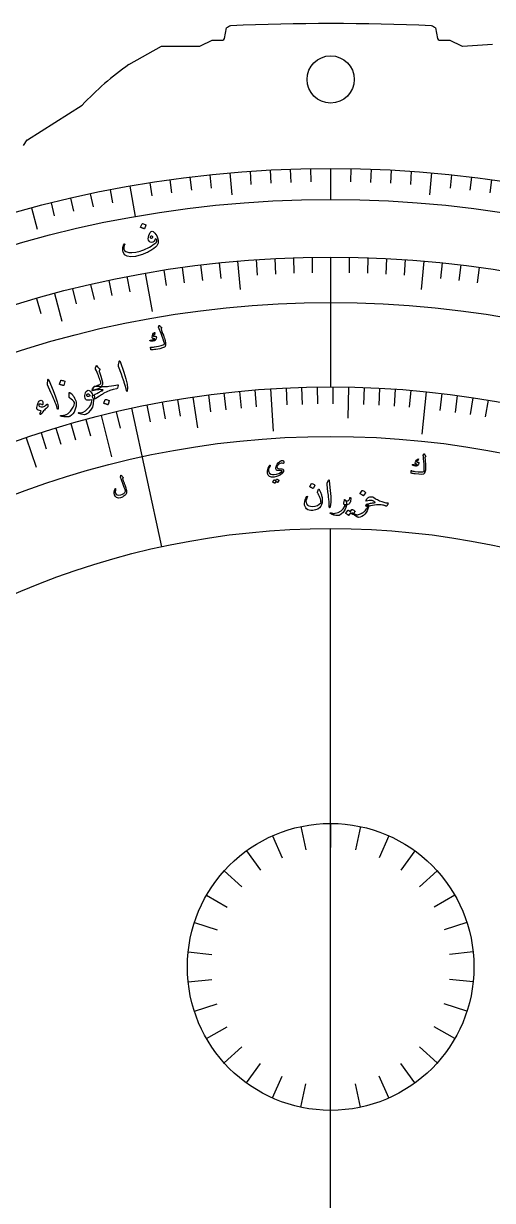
# Model space of a CAD drawing. Header units: millimetres. Extents: x -92 to 93, y -93 to 102.
# Drawn here: x -24.1 to 12.7, y 9.8 to 102 of the extents above; entities that cross this region are included whole.
import ezdxf

# ---------------------------------------------------------------- set-up
doc = ezdxf.new("R2010")
doc.units = ezdxf.units.MM
for name, color, linetype in [('CUT_INNER', 6, 'Continuous'), ('CUT_OUTER', 1, 'Continuous'), ('ENGRAVE', 7, 'Continuous'), ('ENGRAVE_FINE', 8, 'Continuous'), ('TEXT', 5, 'Continuous')]:
    doc.layers.add(name, color=color, linetype=linetype)

msp = doc.modelspace()

# ---------------------------------------------------------------- linework, layer by layer
at = {"layer": 'CUT_INNER'}
msp.add_circle((0, 97.6222), 1.85, dxfattribs=at)
at = {"layer": 'CUT_OUTER'}
for points in [[(-8.3162, 100.832), (-8.1785, 101.6596), (-8.1778, 101.6629)], [(8.2296, 101.6629), (8.2303, 101.6596), (8.368, 100.832)], [(-10.2173, 100.2451), (-9.2966, 100.705), (-9.2934, 100.7064), (-9.29, 100.7066), (-8.4641, 100.7066)], [(8.5159, 100.7066), (9.3409, 100.7066), (9.3443, 100.7064), (9.3475, 100.705), (10.2644, 100.2475)], [(-15.8207, 98.7974), (-13.279, 100.2274), (-13.2755, 100.2291), (-13.2718, 100.2293), (-10.2844, 100.2293)], [(10.3414, 100.232), (12.6865, 100.3882), (12.69, 100.3882)], [(-24.087, 92.4551), (-23.7913, 92.8982), (-23.789, 92.9013), (-23.7858, 92.9036), (-19.4977, 95.6037), (-19.4882, 95.6102), (-19.4792, 95.6174)]]:
    msp.add_lwpolyline(points, dxfattribs=at)
for centre, radius, start, end in [((-6.3482, 98.4015), 3.7395, 113.839998, 119.291051), ((0.0254, -69.5714), 171.5747, 87.365904, 92.634089), ((6.3542, 98.3008), 3.8498, 60.846966, 66.153997), ((-8.4641, 100.8566), 0.15, 270, 350.55565), ((8.5159, 100.8566), 0.15, 189.44435, 270), ((-10.2844, 100.3793), 0.15, 270, 296.542861), ((10.3314, 100.3817), 0.15, 243.479295, 273.809658), ((-2.0556, 79.2664), 23.8942, 125.175364, 136.818896)]:
    msp.add_arc(centre, radius, start, end, dxfattribs=at)
at = {"layer": 'ENGRAVE'}
for points in [[(0, 90.65), (0, 88.2219)], [(-7.9007, 90.305), (-7.7495, 88.5773)], [(7.9007, 90.305), (7.7495, 88.5773)], [(-15.7412, 89.2728), (-15.3196, 86.8816)], [(-23.4619, 87.5612), (-23.0131, 85.8859)], [(-7.296, 83.3939), (-7.1009, 81.164)], [(0, 83.7125), (0, 73.5375)], [(7.296, 83.3939), (7.1009, 81.164)], [(-14.5365, 82.4407), (-14.0065, 79.4346)], [(-21.6664, 80.8601), (-21.087, 78.6978)], [(-4.7196, 73.3859), (-4.5059, 70.0628)], [(1.3955, 73.5243), (1.3491, 71.0827)], [(7.5012, 73.1539), (7.1615, 69.8413)], [(-10.8031, 72.7397), (-10.4444, 70.3241)], [(-18.0043, 71.2994), (-17.1891, 68.0708)], [(-15.6198, 71.8595), (-13.2621, 61.0128)], [(-23.8755, 69.5537), (-23.0827, 67.244)], [(0, -62.4375), (0, 62.4375)], [(-2.3367, 39.09), (-1.9472, 37.2578)], [(0, 39.3356), (0, 37.4625)], [(2.3367, 39.09), (1.9472, 37.2578)], [(-4.5712, 38.364), (-3.8093, 36.6528)], [(4.5712, 38.364), (3.8093, 36.6528)], [(-6.606, 37.1892), (-5.505, 35.6738)], [(6.606, 37.1892), (5.505, 35.6738)], [(-8.352, 35.6171), (-6.96, 34.3637)], [(8.352, 35.6171), (6.96, 34.3637)], [(-9.733, 33.7163), (-8.1109, 32.7797)], [(9.733, 33.7163), (8.1109, 32.7797)], [(-10.6887, 31.5698), (-8.9072, 30.991)], [(10.6887, 31.5698), (8.9072, 30.991)], [(-11.1772, 29.2716), (-9.3143, 29.0758)], [(11.1772, 29.2716), (9.3143, 29.0758)], [(-11.1772, 26.9221), (-9.3143, 27.1179)], [(11.1772, 26.9221), (9.3143, 27.1179)], [(-10.6887, 24.6239), (-8.9072, 25.2027)], [(10.6887, 24.6239), (8.9072, 25.2027)], [(-9.733, 22.4775), (-8.1109, 23.4141)], [(9.733, 22.4775), (8.1109, 23.4141)], [(-8.352, 20.5767), (-6.96, 21.83)], [(8.352, 20.5767), (6.96, 21.83)], [(-6.606, 19.0045), (-5.505, 20.5199)], [(6.606, 19.0045), (5.505, 20.5199)], [(-4.5712, 17.8298), (-3.8093, 19.541)], [(4.5712, 17.8298), (3.8093, 19.541)], [(-2.3367, 17.1037), (-1.9472, 18.9359)], [(0, 16.8581), (0, 18.7313)], [(2.3367, 17.1037), (1.9472, 18.9359)]]:
    msp.add_lwpolyline(points, dxfattribs=at)
for centre, radius in [((0, 0), 90.65), ((0, 0), 90.65), ((0, 0), 88.2219), ((0, 0), 83.7125), ((0, 0), 83.7125), ((0, 0), 80.1513), ((0, 0), 73.5375), ((0, 0), 73.5375), ((0, 0), 69.6525), ((0, 0), 62.4375), ((0, 0), 62.4375), ((0, 28.0969), 11.2388)]:
    msp.add_circle(centre, radius, dxfattribs=at)
at = {"layer": 'ENGRAVE_FINE'}
for points in [[(-6.3234, 90.4292), (-6.2508, 89.3911)], [(-4.7443, 90.5258), (-4.6898, 89.4866)], [(-3.1636, 90.5948), (-3.1273, 89.5548)], [(-1.5821, 90.6362), (-1.5639, 89.5957)], [(1.5821, 90.6362), (1.5639, 89.5957)], [(3.1636, 90.5948), (3.1273, 89.5548)], [(4.7443, 90.5258), (4.6898, 89.4866)], [(6.3234, 90.4292), (6.2508, 89.3911)], [(-14.1808, 89.5339), (-14.018, 88.5061)], [(-12.616, 89.7678), (-12.4712, 88.7373)], [(-11.0475, 89.9743), (-10.9206, 88.9414)], [(-9.4755, 90.1534), (-9.3667, 89.1185)], [(9.4755, 90.1534), (9.3667, 89.1185)], [(11.0475, 89.9743), (10.9206, 88.9414)], [(12.616, 89.7678), (12.4712, 88.7373)], [(-18.8472, 88.6691), (-18.6308, 87.6512)], [(-17.2968, 88.9845), (-17.0983, 87.963)], [(-21.9302, 87.9573), (-21.6785, 86.9476)], [(-20.3918, 88.3266), (-20.1577, 87.3127)], [(-10.202, 83.0885), (-10.0532, 81.8766)], [(-8.7503, 83.2539), (-8.6227, 82.0396)], [(-5.8395, 83.5086), (-5.7543, 82.2906)], [(-4.3812, 83.5978), (-4.3173, 82.3784)], [(-2.9215, 83.6615), (-2.8789, 82.4412)], [(-1.461, 83.6998), (-1.4397, 82.4789)], [(1.461, 83.6998), (1.4397, 82.4789)], [(2.9215, 83.6615), (2.8789, 82.4412)], [(4.3812, 83.5978), (4.3173, 82.3784)], [(5.8395, 83.5086), (5.7543, 82.2906)], [(8.7503, 83.2539), (8.6227, 82.0396)], [(10.202, 83.0885), (10.0532, 81.8766)], [(-15.9731, 82.1745), (-15.7401, 80.9759)], [(-13.0955, 82.6819), (-12.9045, 81.4759)], [(-11.6505, 82.8978), (-11.4806, 81.6887)], [(11.6505, 82.8978), (11.4806, 81.6887)], [(-20.2519, 81.2259), (-19.9565, 80.0411)], [(-18.8312, 81.567), (-18.5565, 80.3772)], [(-17.4048, 81.8832), (-17.1509, 80.6889)], [(-23.0743, 80.4696), (-22.7377, 79.2959)], [(-9.5909, 72.9094), (-9.4172, 71.5888)], [(-8.3761, 73.0589), (-8.2244, 71.7356)], [(-7.1591, 73.1882), (-7.0294, 71.8625)], [(-5.9401, 73.2972), (-5.8325, 71.9695)], [(-3.4978, 73.4543), (-3.4344, 72.1238)], [(-2.275, 73.5023), (-2.2338, 72.1709)], [(-1.0517, 73.53), (-1.0327, 72.1981)], [(0.1719, 73.5373), (0.1688, 72.2053)], [(2.6187, 73.4909), (2.5712, 72.1597)], [(3.8412, 73.4371), (3.7716, 72.1069)], [(5.0626, 73.363), (4.9709, 72.0342)], [(6.2828, 73.2686), (6.169, 71.9415)], [(8.7176, 73.019), (8.5597, 71.6963)], [(9.9317, 72.8637), (9.7518, 71.5439)], [(-14.4211, 72.1096), (-14.1599, 70.8035)], [(-13.2185, 72.3397), (-12.9791, 71.0294)], [(-12.0124, 72.5497), (-11.7948, 71.2356)], [(11.1431, 72.6883), (10.9413, 71.3717)], [(12.3516, 72.4928), (12.1278, 71.1797)], [(-16.8143, 71.5894), (-16.5098, 70.2927)], [(-21.5441, 70.3108), (-21.1539, 69.0373)], [(-20.3695, 70.6601), (-20.0006, 69.3802)], [(-19.1895, 70.9896), (-18.8419, 69.7038)], [(-22.7129, 69.942), (-22.3015, 68.6752)]]:
    msp.add_lwpolyline(points, dxfattribs=at)
at = {"layer": 'TEXT'}
for points in [[(-14.7782, 86.3157), (-14.7747, 86.3205), (-14.7692, 86.324), (-14.7618, 86.3261), (-14.7524, 86.3269), (-14.6826, 86.3121), (-14.6157, 86.2908), (-14.5516, 86.2631), (-14.4903, 86.2289), (-14.484, 86.2232), (-14.4805, 86.217), (-14.4801, 86.2103), (-14.4825, 86.2031), (-14.5978, 85.9261), (-14.6026, 85.9191), (-14.6099, 85.9164), (-14.6196, 85.9179), (-14.6318, 85.9237), (-14.6423, 85.9287), (-14.6589, 85.936), (-14.6814, 85.9457), (-14.71, 85.9578), (-14.745, 85.9722), (-14.7868, 85.9887), (-14.8355, 86.0074), (-14.8911, 86.0284), (-14.8987, 86.0321), (-14.9029, 86.0365), (-14.9037, 86.0414), (-14.9012, 86.047)], [(-14.0669, 85.7098), (-14.0011, 85.7255), (-13.9308, 85.7109), (-13.8561, 85.6661), (-13.777, 85.591), (-13.701, 85.489), (-13.6355, 85.3633), (-13.5803, 85.2138), (-13.5356, 85.0408), (-13.5236, 84.9773), (-13.5185, 84.9174), (-13.5203, 84.8611), (-13.529, 84.8083), (-13.5721, 84.6988), (-13.6445, 84.5892), (-13.7463, 84.4794), (-13.8772, 84.3693), (-13.9524, 84.3158), (-14.0306, 84.2639), (-14.1117, 84.2138), (-14.1958, 84.1655), (-14.2831, 84.1189), (-14.3737, 84.0739), (-14.4677, 84.0305), (-14.565, 83.9888), (-14.6632, 83.9493), (-14.7594, 83.9128), (-14.8539, 83.8793), (-14.9465, 83.8487), (-15.0375, 83.8213), (-15.1273, 83.7972), (-15.2157, 83.7764), (-15.3028, 83.759), (-15.6726, 83.7214), (-15.9584, 83.7667), (-16.1606, 83.8957), (-16.2793, 84.1092), (-16.2918, 84.1616), (-16.3004, 84.2225), (-16.305, 84.2918), (-16.3058, 84.3695), (-16.2993, 84.4563), (-16.2837, 84.5423), (-16.2589, 84.6275), (-16.2248, 84.7118), (-16.2192, 84.7218), (-16.212, 84.7296), (-16.203, 84.7351), (-16.1923, 84.7385), (-16.1815, 84.739), (-16.1722, 84.7363), (-16.1644, 84.7304), (-16.1582, 84.7212), (-16.154, 84.7105), (-16.1525, 84.7001), (-16.1536, 84.6901), (-16.1573, 84.6805), (-16.2129, 84.4891), (-16.2139, 84.3345), (-16.1606, 84.2167), (-16.0533, 84.1356), (-15.8388, 84.0704), (-15.5829, 84.0557), (-15.2854, 84.0912), (-14.9457, 84.1764), (-14.7986, 84.2249), (-14.6524, 84.2806), (-14.5072, 84.3434), (-14.3628, 84.4135), (-14.2195, 84.4907), (-14.0773, 84.575), (-13.9364, 84.6665), (-13.7966, 84.7652), (-13.7232, 84.8247), (-13.6701, 84.8847), (-13.6374, 84.9452), (-13.6251, 85.0062), (-13.6431, 85.0439), (-13.6671, 85.0773), (-13.6973, 85.1063), (-13.7336, 85.1309), (-13.7375, 85.1317), (-13.7417, 85.1287), (-13.7462, 85.1219), (-13.7508, 85.1112), (-13.7861, 85.0272), (-13.8302, 84.9612), (-13.883, 84.9132), (-13.9448, 84.8832), (-14.0631, 84.862), (-14.1602, 84.8814), (-14.2361, 84.9416), (-14.2909, 85.0425), (-14.3062, 85.1371), (-14.2939, 85.258), (-14.2538, 85.4051), (-14.1857, 85.5784), (-14.1623, 85.6223), (-14.1347, 85.6588), (-14.1029, 85.688), (-14.0669, 85.7098)], [(-13.954, 85.2508), (-13.9442, 85.2677), (-13.9431, 85.2831), (-13.9507, 85.2971), (-13.9671, 85.3096), (-14.0294, 85.3362), (-14.0807, 85.3367), (-14.1209, 85.311), (-14.1498, 85.2592), (-14.1523, 85.2444), (-14.1513, 85.2318), (-14.1468, 85.2216), (-14.1389, 85.2136), (-14.0875, 85.192), (-14.0397, 85.191), (-13.9952, 85.2106), (-13.954, 85.2508)], [(-13.8054, 77.7922), (-13.801, 77.7924), (-13.7969, 77.7914), (-13.7933, 77.7891), (-13.79, 77.7856), (-13.7885, 77.7822), (-13.7876, 77.7785), (-13.7871, 77.7743), (-13.7872, 77.7698), (-13.8139, 77.6414), (-13.8176, 77.6282), (-13.8221, 77.6177), (-13.8273, 77.6101), (-13.8334, 77.6052), (-13.8606, 77.592), (-13.8831, 77.5771), (-13.9009, 77.5603), (-13.9139, 77.5418), (-13.9155, 77.533), (-13.9097, 77.5251), (-13.8963, 77.5178), (-13.8755, 77.5113), (-13.8619, 77.5092), (-13.848, 77.5075), (-13.8337, 77.5061), (-13.8191, 77.5051), (-13.8039, 77.5044), (-13.788, 77.5042), (-13.7715, 77.5044), (-13.7544, 77.5049), (-13.6923, 77.4913), (-13.6651, 77.4455), (-13.6728, 77.3676), (-13.7152, 77.2575), (-13.7346, 77.2236), (-13.7546, 77.1963), (-13.7752, 77.1755), (-13.7964, 77.1614), (-13.8207, 77.1516), (-13.8552, 77.1432), (-13.8999, 77.1362), (-13.9549, 77.1305), (-13.983, 77.1282), (-14.0099, 77.127), (-14.0355, 77.1269), (-14.0598, 77.1278), (-14.0828, 77.1295), (-14.1044, 77.1314), (-14.1246, 77.1335), (-14.1433, 77.1359), (-14.1554, 77.14), (-14.1644, 77.1455), (-14.1706, 77.1524), (-14.1737, 77.1607), (-14.1739, 77.1699), (-14.1708, 77.177), (-14.1644, 77.1821), (-14.1547, 77.1852), (-14.1235, 77.1931), (-14.0879, 77.2015), (-14.048, 77.2104), (-14.0038, 77.2197), (-13.9214, 77.2371), (-13.8575, 77.2537), (-13.8123, 77.2696), (-13.7856, 77.2847), (-13.7824, 77.288), (-13.7811, 77.2919), (-13.7816, 77.2963), (-13.7839, 77.3013), (-13.7865, 77.3042), (-13.7907, 77.3065), (-13.7966, 77.3082), (-13.8041, 77.3094), (-13.8729, 77.3134), (-13.9019, 77.3164), (-13.9273, 77.3223), (-13.9492, 77.3312), (-13.9675, 77.3431), (-13.9838, 77.3579), (-13.9948, 77.3743), (-14.0006, 77.3922), (-14.001, 77.4117), (-13.9825, 77.547), (-13.9437, 77.6555), (-13.8847, 77.7373), (-13.8054, 77.7922)], [(-13.4259, 78.3435), (-13.4088, 78.3215), (-13.3914, 78.3008), (-13.3735, 78.2815), (-13.3554, 78.2635), (-13.3367, 78.247), (-13.3174, 78.2318), (-13.2975, 78.2181), (-13.2769, 78.2058), (-13.2685, 78.1983), (-13.2645, 78.1887), (-13.2649, 78.1768), (-13.2696, 78.1627), (-13.2994, 78.0878), (-13.3021, 78.0797), (-13.304, 78.073), (-13.3048, 78.0676), (-13.3047, 78.0635), (-13.2357, 77.8863), (-13.1748, 77.7258), (-13.1219, 77.5823), (-13.0769, 77.4555), (-13.0399, 77.3458), (-13.0111, 77.2531), (-12.9905, 77.1776), (-12.9781, 77.1192), (-12.9594, 77.0081), (-12.9555, 76.9726), (-12.9532, 76.9367), (-12.9526, 76.9003), (-12.9537, 76.8635), (-12.9565, 76.8262), (-12.9613, 76.7885), (-12.9681, 76.7503), (-12.9768, 76.7116), (-13.0356, 76.6464), (-13.179, 76.5845), (-13.4067, 76.5253), (-13.7189, 76.468), (-13.817, 76.4538), (-13.9083, 76.4431), (-13.9926, 76.4359), (-14.0701, 76.4322), (-14.0775, 76.4339), (-14.0832, 76.4374), (-14.0873, 76.4426), (-14.0896, 76.4496), (-14.098, 76.4839), (-14.1054, 76.5151), (-14.1118, 76.5432), (-14.1173, 76.5684), (-14.1218, 76.5908), (-14.1254, 76.6107), (-14.1281, 76.6281), (-14.1299, 76.6431), (-14.1304, 76.6516), (-14.1283, 76.6569), (-14.1236, 76.6588), (-14.1162, 76.6573), (-14.0606, 76.6511), (-13.9905, 76.6518), (-13.906, 76.6594), (-13.807, 76.6739), (-13.5131, 76.7264), (-13.2854, 76.7806), (-13.124, 76.8371), (-13.029, 76.8962), (-13.0408, 76.9651), (-13.076, 77.0881), (-13.1348, 77.2649), (-13.2173, 77.4958), (-13.3021, 77.7265), (-13.3672, 77.9008), (-13.4124, 78.0187), (-13.4376, 78.0804), (-13.4451, 78.0972), (-13.4521, 78.1129), (-13.4586, 78.1275), (-13.4646, 78.141), (-13.4701, 78.1534), (-13.4751, 78.1643), (-13.4796, 78.1739), (-13.4835, 78.1821), (-13.4908, 78.2002), (-13.4945, 78.2181), (-13.4945, 78.2357), (-13.491, 78.2531), (-13.4621, 78.3466), (-13.4595, 78.3531), (-13.4562, 78.3575), (-13.4524, 78.3601), (-13.4479, 78.3607), (-13.4419, 78.3587), (-13.4362, 78.3552), (-13.4309, 78.3501), (-13.4259, 78.3435)], [(-18.0264, 73.8883), (-18.0583, 73.9856), (-18.093, 74.0876), (-18.1305, 74.1945), (-18.1709, 74.3062), (-18.2144, 74.4231), (-18.2614, 74.5454), (-18.3119, 74.6733), (-18.3659, 74.8068), (-18.4429, 74.9378), (-18.4479, 74.9562), (-18.4501, 74.9744), (-18.4493, 74.9924), (-18.4458, 75.0102), (-18.4433, 75.0195), (-18.4394, 75.0319), (-18.4342, 75.0473), (-18.4277, 75.0659), (-18.42, 75.0876), (-18.4116, 75.1128), (-18.4023, 75.1413), (-18.3923, 75.1732), (-18.3885, 75.1838), (-18.3828, 75.192), (-18.3751, 75.198), (-18.3655, 75.2017), (-18.3569, 75.202), (-18.3488, 75.1985), (-18.3412, 75.1912), (-18.3341, 75.1801), (-18.2932, 75.1181), (-18.2433, 75.0606), (-18.1842, 75.0076), (-18.116, 74.959), (-18.0984, 74.945), (-18.0892, 74.929), (-18.0883, 74.9109), (-18.0958, 74.8909), (-18.1454, 74.7729), (-18.1484, 74.7592), (-18.1482, 74.7421), (-18.1448, 74.7217), (-18.1384, 74.6979), (-18.0175, 74.3696), (-17.9365, 74.1019), (-17.8952, 73.895), (-17.8933, 73.7489), (-17.9451, 73.6173), (-18.0612, 73.4986), (-18.2415, 73.3926), (-18.4858, 73.2987), (-18.5805, 73.2802), (-18.634, 73.2978), (-18.6462, 73.3515), (-18.6172, 73.4413), (-18.6112, 73.4537), (-18.6055, 73.4658), (-18.5999, 73.4776), (-18.5944, 73.4892), (-18.5891, 73.5005), (-18.584, 73.5115), (-18.579, 73.5223), (-18.5742, 73.5327), (-18.5611, 73.5537), (-18.5433, 73.5707), (-18.5209, 73.5839), (-18.4939, 73.5933), (-18.3708, 73.6282), (-18.2634, 73.6636), (-18.1717, 73.6995), (-18.0957, 73.736), (-18.0546, 73.7642), (-18.0294, 73.7989), (-18.0199, 73.8403), (-18.0264, 73.8883)], [(-16.5929, 75.489), (-16.573, 75.5606), (-16.5507, 75.5891), (-16.5259, 75.5746), (-16.4986, 75.5169), (-16.2322, 74.6846), (-16.0711, 74.1732), (-15.9702, 73.7586), (-15.9288, 73.4411), (-15.9465, 73.2206), (-15.9542, 73.2012), (-15.9623, 73.1899), (-15.9708, 73.1866), (-15.9798, 73.1915), (-15.988, 73.2004), (-15.9952, 73.2127), (-16.0013, 73.2284), (-16.0064, 73.2475), (-16.0392, 73.3977), (-16.081, 73.5556), (-16.1316, 73.721), (-16.1913, 73.894), (-16.2061, 73.9394), (-16.2472, 74.0617), (-16.3149, 74.2608), (-16.4093, 74.5368), (-16.6252, 75.1474), (-16.6343, 75.1803), (-16.6393, 75.2115), (-16.6403, 75.2408), (-16.6371, 75.2684)], [(-22.1878, 74.0379), (-22.1734, 74.1108), (-22.1532, 74.1409), (-22.1274, 74.1283), (-22.0959, 74.0728), (-21.7681, 73.2627), (-21.5692, 72.7648), (-21.4376, 72.3589), (-21.3725, 72.0453), (-21.3737, 71.8241), (-21.38, 71.8042), (-21.3872, 71.7923), (-21.3955, 71.7885), (-21.4047, 71.7926), (-21.4136, 71.8009), (-21.4217, 71.8126), (-21.429, 71.8278), (-21.4355, 71.8465), (-21.4795, 71.9938), (-21.5329, 72.1481), (-21.5958, 72.3093), (-21.6682, 72.4774), (-21.6863, 72.5215), (-21.7365, 72.6404), (-21.8189, 72.8339), (-21.9336, 73.1021), (-22.1945, 73.6948), (-22.2061, 73.727), (-22.2135, 73.7577), (-22.2166, 73.7869), (-22.2154, 73.8146)], [(-21.1618, 74.0423), (-21.1587, 74.0478), (-21.1533, 74.0521), (-21.1457, 74.0552), (-21.1359, 74.0571), (-21.0606, 74.0494), (-20.9876, 74.0347), (-20.9168, 74.0127), (-20.8483, 73.9836), (-20.8409, 73.9783), (-20.8366, 73.9722), (-20.8353, 73.9651), (-20.8371, 73.9573), (-20.9266, 73.6515), (-20.9309, 73.6436), (-20.9383, 73.6399), (-20.9487, 73.6404), (-20.9622, 73.6451), (-20.9739, 73.6491), (-20.9922, 73.655), (-21.017, 73.6627), (-21.0485, 73.6721), (-21.087, 73.6833), (-21.1331, 73.6959), (-21.1866, 73.7101), (-21.2476, 73.7258), (-21.256, 73.729), (-21.2609, 73.7331), (-21.2624, 73.7382), (-21.2604, 73.7443)], [(-20.5083, 73.0796), (-20.5081, 73.0864), (-20.5072, 73.0919), (-20.5054, 73.0964), (-20.5028, 73.0996), (-20.4934, 73.1032), (-20.4804, 73.1022), (-20.4638, 73.0967), (-20.4436, 73.0867), (-20.3603, 73.03), (-20.2824, 72.9593), (-20.21, 72.8746), (-20.143, 72.776), (-20.082, 72.6667), (-20.0326, 72.556), (-19.9948, 72.4439), (-19.9686, 72.3305), (-19.9579, 72.1746), (-19.9682, 72.0193), (-19.9995, 71.8646), (-20.0514, 71.7105), (-20.1237, 71.5637), (-20.2169, 71.4343), (-20.331, 71.3223), (-20.466, 71.2276), (-20.5036, 71.2073), (-20.5431, 71.1934), (-20.5844, 71.1858), (-20.6276, 71.1847), (-20.7296, 71.1907), (-20.8221, 71.1969), (-20.9049, 71.2033), (-20.978, 71.2099), (-21.0413, 71.2168), (-21.0946, 71.2241), (-21.1377, 71.2318), (-21.1707, 71.2399), (-21.1781, 71.2433), (-21.1838, 71.2471), (-21.1878, 71.2515), (-21.1902, 71.2563), (-21.1915, 71.2631), (-21.1915, 71.2699), (-21.19, 71.2765), (-21.1872, 71.2832), (-21.1828, 71.2889), (-21.1764, 71.2928), (-21.1682, 71.2951), (-21.1581, 71.2955), (-21.0961, 71.2969), (-21.0374, 71.3002), (-20.9821, 71.3055), (-20.9301, 71.3128), (-20.881, 71.3222), (-20.8344, 71.3339), (-20.7903, 71.3478), (-20.7486, 71.364), (-20.708, 71.3833), (-20.6669, 71.4066), (-20.6254, 71.434), (-20.5834, 71.4654), (-20.541, 71.501), (-20.4983, 71.5411), (-20.4552, 71.5856), (-20.4118, 71.6346), (-20.2934, 71.7859), (-20.1986, 71.9403), (-20.1276, 72.098), (-20.0804, 72.259), (-20.078, 72.2717), (-20.0786, 72.2853), (-20.0822, 72.3), (-20.0888, 72.3157), (-20.1512, 72.4017), (-20.2371, 72.4928), (-20.3466, 72.5886), (-20.4799, 72.6893), (-20.4864, 72.6962), (-20.491, 72.7027), (-20.4937, 72.7089), (-20.4944, 72.7147)], [(-18.6061, 72.5243), (-18.613, 72.2208), (-18.6849, 71.9493), (-18.8213, 71.7098), (-19.0221, 71.5018), (-19.0516, 71.4782), (-19.081, 71.4563), (-19.1104, 71.4359), (-19.1398, 71.4171), (-19.1689, 71.4002), (-19.1978, 71.3854), (-19.2263, 71.3728), (-19.2545, 71.3623), (-19.3294, 71.3533), (-19.4354, 71.3657), (-19.5725, 71.3993), (-19.741, 71.454), (-19.7601, 71.4633), (-19.7727, 71.4738), (-19.7789, 71.4857), (-19.7787, 71.4989), (-19.7733, 71.5105), (-19.764, 71.5177), (-19.7508, 71.5204), (-19.7336, 71.5187), (-19.5716, 71.5105), (-19.4051, 71.5561), (-19.2336, 71.6555), (-19.0567, 71.8086), (-18.9207, 71.9673), (-18.8181, 72.1385), (-18.7491, 72.3222), (-18.7136, 72.5187), (-18.7159, 72.5247), (-18.7191, 72.5292), (-18.7232, 72.532), (-18.7283, 72.5332), (-18.8474, 72.5097), (-18.9509, 72.4974), (-19.0387, 72.4964), (-19.1108, 72.5068), (-19.1723, 72.536), (-19.2194, 72.5865), (-19.2521, 72.6582), (-19.2703, 72.7511), (-19.2716, 72.7638), (-19.2725, 72.7767), (-19.273, 72.79), (-19.2732, 72.8036), (-19.2731, 72.8178), (-19.2727, 72.8327), (-19.272, 72.8484), (-19.2711, 72.8648), (-19.2567, 72.9735), (-19.2293, 73.0677), (-19.1887, 73.1474), (-19.1351, 73.2126), (-19.0742, 73.2565), (-19.0119, 73.2722), (-18.9483, 73.2598), (-18.8834, 73.2193), (-18.8197, 73.1559), (-18.7636, 73.0778), (-18.7153, 72.9848), (-18.6747, 72.877), (-18.668, 72.8788), (-18.6615, 72.8808), (-18.6553, 72.883), (-18.6494, 72.8853), (-18.6435, 72.8876), (-18.6374, 72.8897), (-18.6309, 72.8917), (-18.6242, 72.8936), (-18.5998, 72.8945), (-18.5781, 72.8843), (-18.5589, 72.8628), (-18.5424, 72.8301), (-18.5295, 72.7929), (-18.5203, 72.7542), (-18.5149, 72.7142), (-18.5132, 72.6727), (-18.5153, 72.6353), (-18.5211, 72.6075), (-18.5308, 72.5892), (-18.5442, 72.5805), (-18.609, 72.5639), (-18.6078, 72.5576), (-18.6069, 72.5489), (-18.6064, 72.5378), (-18.6061, 72.5243)], [(-18.8693, 72.8672), (-18.9216, 72.9208), (-18.9726, 72.955), (-19.0222, 72.9698), (-19.0704, 72.9653), (-19.0962, 72.9508), (-19.1177, 72.9327), (-19.1352, 72.9111), (-19.1485, 72.8861), (-19.1517, 72.8738), (-19.1495, 72.862), (-19.142, 72.8506), (-19.1291, 72.8398), (-19.0856, 72.8179), (-19.0289, 72.8101), (-18.959, 72.8161), (-18.8759, 72.8361), (-18.8678, 72.8401), (-18.864, 72.8465), (-18.8645, 72.8556), (-18.8693, 72.8672)], [(-18.1906, 73.5847), (-18.0999, 73.5737), (-18.0063, 73.566), (-17.9101, 73.5616), (-17.811, 73.5606), (-17.7095, 73.5625), (-17.6059, 73.567), (-17.5003, 73.5742), (-17.3926, 73.584), (-17.1858, 73.6073), (-17.0044, 73.6355), (-16.8483, 73.6689), (-16.7176, 73.7075), (-16.7033, 73.7108), (-16.6908, 73.7099), (-16.6802, 73.7051), (-16.6713, 73.6962), (-16.6649, 73.6846), (-16.6613, 73.672), (-16.6607, 73.6583), (-16.663, 73.6434), (-16.725, 73.4364), (-16.7318, 73.4193), (-16.7428, 73.4068), (-16.758, 73.3988), (-16.7774, 73.3953), (-17.0536, 73.3366), (-17.3129, 73.258), (-17.555, 73.1598), (-17.7799, 73.042), (-17.7923, 73.0352), (-17.8133, 73.0224), (-17.8428, 73.0037), (-17.8808, 72.9789), (-17.9274, 72.9482), (-17.9824, 72.9115), (-18.0458, 72.8687), (-18.1177, 72.8199), (-18.2574, 72.7273), (-18.3755, 72.6563), (-18.4722, 72.6071), (-18.5476, 72.5796), (-18.5691, 72.5819), (-18.5926, 72.5993), (-18.6182, 72.6317), (-18.6458, 72.6791), (-18.6754, 72.7599), (-18.6816, 72.8221), (-18.6642, 72.8655), (-18.6233, 72.8901), (-18.5576, 72.9142), (-18.4658, 72.9558), (-18.3478, 73.0149), (-18.2035, 73.0912), (-18.1307, 73.13), (-18.067, 73.164), (-18.0123, 73.1931), (-17.9666, 73.2175), (-17.9303, 73.237), (-17.9034, 73.2517), (-17.8861, 73.2615), (-17.8783, 73.2665), (-17.8755, 73.2689), (-17.873, 73.271), (-17.871, 73.2727), (-17.8693, 73.2742), (-17.8677, 73.2754), (-17.8661, 73.2763), (-17.8645, 73.2771), (-17.8628, 73.2776), (-17.8535, 73.2853), (-17.8507, 73.2915), (-17.8543, 73.2961), (-17.8644, 73.2991), (-17.9078, 73.3078), (-17.953, 73.3145), (-18, 73.3191), (-18.0488, 73.3216), (-18.0994, 73.3222), (-18.152, 73.3213), (-18.2064, 73.3186), (-18.2627, 73.3143), (-18.3178, 73.3091), (-18.3719, 73.3026), (-18.425, 73.295), (-18.4771, 73.2862), (-18.5278, 73.2762), (-18.5765, 73.2648), (-18.6233, 73.252), (-18.6682, 73.2378), (-18.6804, 73.2363), (-18.6895, 73.2388), (-18.6955, 73.2453), (-18.6984, 73.2557), (-18.6974, 73.2759), (-18.6949, 73.296), (-18.6911, 73.316), (-18.6858, 73.3359), (-18.6795, 73.3561), (-18.6724, 73.3769), (-18.6646, 73.3983), (-18.656, 73.4204), (-18.6356, 73.4634), (-18.6132, 73.4981), (-18.5887, 73.5247), (-18.5621, 73.5431), (-18.4903, 73.5717), (-18.4044, 73.5882), (-18.3045, 73.5926), (-18.1906, 73.5847)], [(-22.1811, 72.0174), (-22.183, 71.9913), (-22.1875, 71.969), (-22.1945, 71.9506), (-22.2042, 71.936), (-22.2611, 71.8915), (-22.3204, 71.8405), (-22.382, 71.7833), (-22.4459, 71.7196), (-22.5121, 71.6493), (-22.5804, 71.5722), (-22.6508, 71.4882), (-22.7232, 71.3975), (-22.7367, 71.3848), (-22.7502, 71.3777), (-22.7636, 71.3762), (-22.7769, 71.3804), (-22.7808, 71.3826), (-22.7838, 71.3847), (-22.7858, 71.3866), (-22.7868, 71.3884), (-22.8, 71.4247), (-22.79, 71.4824), (-22.7567, 71.5615), (-22.6999, 71.6619), (-22.8366, 71.6788), (-22.9386, 71.7155), (-23.0057, 71.772), (-23.0379, 71.8486), (-23.0433, 71.9278), (-23.0294, 72.0256), (-22.9962, 72.1423), (-22.9435, 72.2776), (-22.9047, 72.3534), (-22.8652, 72.4113), (-22.8252, 72.4511), (-22.7846, 72.473), (-22.7059, 72.4846), (-22.6437, 72.465), (-22.598, 72.4142), (-22.5687, 72.3322), (-22.563, 72.3), (-22.5618, 72.2656), (-22.565, 72.2288), (-22.5726, 72.1897), (-22.584, 72.1584), (-22.601, 72.1408), (-22.6237, 72.1367), (-22.652, 72.1462), (-22.7412, 72.1816), (-22.8104, 72.1903), (-22.8594, 72.1722), (-22.8884, 72.1274), (-22.891, 72.0697), (-22.8612, 72.0243), (-22.799, 71.9909), (-22.7044, 71.9696), (-22.6357, 71.9656), (-22.5664, 71.9739), (-22.4962, 71.9945), (-22.4252, 72.0273), (-22.403, 72.0415), (-22.3803, 72.059), (-22.3573, 72.0798), (-22.334, 72.104), (-22.3215, 72.1168), (-22.3092, 72.1289), (-22.2971, 72.1401), (-22.2853, 72.1507), (-22.2738, 72.1601), (-22.2629, 72.1683), (-22.2524, 72.1751), (-22.2425, 72.1806), (-22.2157, 72.1877), (-22.1965, 72.1789), (-22.185, 72.1544), (-22.1812, 72.114)], [(-17.6777, 72.5479), (-17.6745, 72.5532), (-17.6691, 72.5573), (-17.6617, 72.56), (-17.6521, 72.5614), (-17.5792, 72.5504), (-17.5088, 72.5322), (-17.4408, 72.5071), (-17.3752, 72.4749), (-17.3682, 72.4693), (-17.3642, 72.4629), (-17.3632, 72.4559), (-17.3651, 72.4481), (-17.4616, 72.1473), (-17.466, 72.1396), (-17.4733, 72.1362), (-17.4834, 72.1372), (-17.4963, 72.1425), (-17.5075, 72.1471), (-17.5251, 72.1538), (-17.549, 72.1626), (-17.5793, 72.1735), (-17.6163, 72.1864), (-17.6606, 72.2012), (-17.7121, 72.2178), (-17.7708, 72.2363), (-17.7789, 72.2398), (-17.7836, 72.2441), (-17.7848, 72.2493), (-17.7827, 72.2553)], [(7.3513, 68.2828), (7.3608, 68.2592), (7.371, 68.2368), (7.3818, 68.2155), (7.3932, 68.1953), (7.4054, 68.1762), (7.4185, 68.1581), (7.4326, 68.1412), (7.4475, 68.1253), (7.453, 68.1167), (7.4541, 68.1072), (7.4508, 68.097), (7.4432, 68.0858), (7.3985, 68.0277), (7.3941, 68.0213), (7.3908, 68.0159), (7.3887, 68.0114), (7.3878, 68.0078), (7.404, 67.8357), (7.4174, 67.6802), (7.428, 67.5415), (7.4359, 67.4195), (7.4409, 67.3143), (7.443, 67.2262), (7.4423, 67.155), (7.4386, 67.1008), (7.4273, 66.9991), (7.4219, 66.9671), (7.415, 66.9351), (7.4065, 66.9031), (7.3964, 66.8712), (7.3846, 66.8393), (7.371, 66.8075), (7.3556, 66.7758), (7.3384, 66.7441), (7.2707, 66.7018), (7.13, 66.6832), (6.9162, 66.688), (6.6291, 66.7155), (6.5398, 66.7274), (6.4573, 66.7407), (6.3818, 66.7553), (6.3131, 66.7713), (6.3071, 66.7746), (6.3029, 66.7791), (6.3007, 66.7846), (6.3004, 66.7914), (6.3016, 66.8234), (6.3028, 66.8525), (6.3042, 66.8787), (6.3056, 66.9021), (6.3073, 66.9228), (6.3091, 66.9411), (6.311, 66.957), (6.3132, 66.9706), (6.3148, 66.9782), (6.3179, 66.9822), (6.3225, 66.9827), (6.3287, 66.9796), (6.3758, 66.9603), (6.4372, 66.9436), (6.513, 66.9293), (6.6031, 66.9174), (6.8732, 66.8904), (7.0857, 66.8812), (7.2409, 66.8904), (7.3387, 66.9185), (7.3455, 66.9817), (7.3452, 67.098), (7.3378, 67.2673), (7.323, 67.4896), (7.3062, 67.7124), (7.2927, 67.881), (7.2824, 67.9954), (7.2757, 68.0556), (7.2733, 68.0722), (7.2711, 68.0876), (7.2691, 68.102), (7.2672, 68.1154), (7.2654, 68.1275), (7.2637, 68.1383), (7.2622, 68.1478), (7.2608, 68.1559), (7.2589, 68.1736), (7.2602, 68.1901), (7.2645, 68.2056), (7.2719, 68.2199), (7.3205, 68.2945), (7.3244, 68.2995), (7.3283, 68.3026), (7.3323, 68.3039), (7.3364, 68.3033), (7.3412, 68.3), (7.3452, 68.2955), (7.3486, 68.2898), (7.3513, 68.2828)], [(-3.737, 67.5422), (-3.806, 67.561), (-3.8816, 67.5576), (-3.9638, 67.5321), (-4.0526, 67.4843), (-4.108, 67.4404), (-4.1532, 67.3892), (-4.1882, 67.3308), (-4.213, 67.2652), (-4.215, 67.2522), (-4.2145, 67.2389), (-4.2113, 67.2253), (-4.2054, 67.2112), (-4.1696, 67.1687), (-4.1121, 67.1385), (-4.0331, 67.1206), (-3.9323, 67.1148), (-3.833, 67.11), (-3.7602, 67.0948), (-3.7139, 67.0696), (-3.6943, 67.0342), (-3.6881, 66.9582), (-3.6993, 66.8896), (-3.7277, 66.8284), (-3.7733, 66.7746), (-3.9211, 66.6597), (-4.08, 66.5718), (-4.2504, 66.5108), (-4.4324, 66.4766), (-4.6336, 66.477), (-4.7878, 66.5273), (-4.8951, 66.6279), (-4.9556, 66.7789), (-4.9647, 66.8636), (-4.9594, 66.9567), (-4.9395, 67.0581), (-4.905, 67.168), (-4.8924, 67.1988), (-4.8793, 67.2285), (-4.8658, 67.2572), (-4.8517, 67.285), (-4.8371, 67.3118), (-4.8217, 67.3379), (-4.8057, 67.3633), (-4.7889, 67.3879), (-4.7796, 67.3982), (-4.771, 67.4028), (-4.7631, 67.4015), (-4.7558, 67.3944), (-4.7513, 67.3853), (-4.7497, 67.376), (-4.751, 67.3665), (-4.7552, 67.3568), (-4.8311, 67.2126), (-4.8728, 67.0845), (-4.8805, 66.9724), (-4.8545, 66.8764), (-4.7863, 66.7782), (-4.692, 66.7121), (-4.5716, 66.6781), (-4.4249, 66.6759), (-4.239, 66.7031), (-4.0729, 66.7522), (-3.9267, 66.8236), (-3.8001, 66.9174), (-3.7926, 66.9251), (-3.7901, 66.9326), (-3.7924, 66.9398), (-3.7997, 66.9467), (-3.8284, 66.9587), (-3.8774, 66.9674), (-3.9468, 66.9727), (-4.0365, 66.9747), (-4.1281, 66.9804), (-4.1988, 66.9971), (-4.2486, 67.0251), (-4.2776, 67.0644), (-4.2928, 67.1117), (-4.2995, 67.1619), (-4.2974, 67.215), (-4.2866, 67.271), (-4.2469, 67.3822), (-4.1885, 67.4859), (-4.1113, 67.5821), (-4.0154, 67.6706), (-3.9897, 67.6918), (-3.9646, 67.7103), (-3.9401, 67.7261), (-3.9163, 67.7392), (-3.8932, 67.7498), (-3.871, 67.758), (-3.8498, 67.7638), (-3.8294, 67.7672), (-3.749, 67.7642), (-3.698, 67.7321), (-3.6766, 67.6709), (-3.6845, 67.5807), (-3.6929, 67.556), (-3.7044, 67.5414), (-3.7191, 67.5368), (-3.737, 67.5422)], [(6.8823, 67.895), (6.8861, 67.8941), (6.8894, 67.8922), (6.892, 67.8893), (6.894, 67.8854), (6.8945, 67.8821), (6.8944, 67.8785), (6.8937, 67.8748), (6.8926, 67.8709), (6.8373, 67.7652), (6.8308, 67.7546), (6.8243, 67.7466), (6.8178, 67.7412), (6.8113, 67.7384), (6.7842, 67.7337), (6.7608, 67.7262), (6.7411, 67.7159), (6.7251, 67.7029), (6.7215, 67.6957), (6.7246, 67.6873), (6.7345, 67.6776), (6.7511, 67.6668), (6.7625, 67.6616), (6.7742, 67.6566), (6.7864, 67.6518), (6.7989, 67.6473), (6.8121, 67.643), (6.8259, 67.6388), (6.8403, 67.6348), (6.8555, 67.6311), (6.9064, 67.6037), (6.9188, 67.5569), (6.8928, 67.4907), (6.8284, 67.405), (6.8029, 67.3801), (6.7786, 67.3612), (6.7554, 67.3482), (6.7334, 67.3411), (6.7097, 67.3386), (6.6775, 67.3398), (6.6366, 67.3448), (6.5872, 67.3534), (6.562, 67.3584), (6.5382, 67.364), (6.5157, 67.3702), (6.4947, 67.3771), (6.475, 67.3843), (6.4565, 67.3913), (6.4394, 67.3982), (6.4236, 67.4049), (6.4141, 67.4115), (6.4075, 67.4185), (6.4039, 67.4261), (6.4032, 67.4341), (6.4053, 67.4422), (6.4098, 67.4477), (6.4166, 67.4506), (6.4259, 67.4509), (6.4552, 67.45), (6.4884, 67.4485), (6.5255, 67.4464), (6.5665, 67.4436), (6.6429, 67.4383), (6.7029, 67.437), (6.7464, 67.4396), (6.7735, 67.4462), (6.7771, 67.4484), (6.7793, 67.4514), (6.7799, 67.4554), (6.7791, 67.4604), (6.7776, 67.4635), (6.7744, 67.4666), (6.7697, 67.4696), (6.7634, 67.4724), (6.7043, 67.493), (6.6796, 67.5028), (6.6589, 67.5143), (6.6419, 67.5275), (6.6289, 67.5424), (6.6183, 67.5595), (6.6127, 67.5766), (6.6121, 67.5937), (6.6166, 67.6108), (6.6663, 67.7245), (6.7272, 67.8098), (6.7992, 67.8666), (6.8823, 67.895)], [(-16.4621, 66.5934), (-16.46, 66.6005), (-16.4565, 66.6061), (-16.4514, 66.6102), (-16.4449, 66.6127), (-16.438, 66.6132), (-16.4314, 66.6112), (-16.4254, 66.6067), (-16.4198, 66.5996), (-16.3891, 66.5578), (-16.3588, 66.5226), (-16.3287, 66.4941), (-16.2989, 66.4723), (-16.2897, 66.4641), (-16.2849, 66.4531), (-16.2847, 66.4395), (-16.289, 66.4231), (-16.2923, 66.4149), (-16.2954, 66.407), (-16.2984, 66.3994), (-16.3011, 66.3922), (-16.3036, 66.3854), (-16.306, 66.3791), (-16.3083, 66.3735), (-16.3105, 66.3684), (-16.3139, 66.3592), (-16.3155, 66.3488), (-16.3151, 66.3374), (-16.3128, 66.3248), (-16.3018, 66.2903), (-16.2892, 66.2529), (-16.275, 66.2125), (-16.2593, 66.1691), (-16.2422, 66.1227), (-16.2238, 66.0732), (-16.2042, 66.0207), (-16.1832, 65.9651), (-16.1615, 65.9099), (-16.1415, 65.8579), (-16.1233, 65.8091), (-16.1068, 65.7635), (-16.0918, 65.7209), (-16.0783, 65.6815), (-16.0662, 65.645), (-16.0555, 65.6115), (-16.0282, 65.5113), (-16.0131, 65.4138), (-16.0101, 65.319), (-16.0192, 65.2268), (-16.0361, 65.1699), (-16.0698, 65.1127), (-16.1202, 65.0555), (-16.1874, 64.9981), (-16.2625, 64.9455), (-16.3348, 64.9036), (-16.4043, 64.8722), (-16.4712, 64.8513), (-16.6469, 64.8315), (-16.7851, 64.8646), (-16.8858, 64.951), (-16.949, 65.0907), (-16.9686, 65.2021), (-16.9678, 65.3162), (-16.9465, 65.4333), (-16.9048, 65.5532), (-16.9011, 65.5604), (-16.8966, 65.5655), (-16.8912, 65.5684), (-16.885, 65.569), (-16.8781, 65.5683), (-16.8724, 65.5663), (-16.8681, 65.5633), (-16.8651, 65.5591), (-16.8621, 65.5524), (-16.8606, 65.5457), (-16.8607, 65.5388), (-16.8624, 65.5317), (-16.8857, 65.4293), (-16.8978, 65.3441), (-16.8989, 65.276), (-16.8891, 65.225), (-16.8275, 65.1256), (-16.7353, 65.0689), (-16.6126, 65.0547), (-16.4592, 65.0827), (-16.3269, 65.1318), (-16.2198, 65.195), (-16.1378, 65.2725), (-16.0809, 65.3644), (-16.0912, 65.3994), (-16.1041, 65.4401), (-16.1197, 65.4865), (-16.1378, 65.5386), (-16.1587, 65.5965), (-16.1825, 65.6602), (-16.2093, 65.7297), (-16.2391, 65.8051), (-16.2689, 65.8832), (-16.2979, 65.96), (-16.3261, 66.0358), (-16.3535, 66.1103), (-16.38, 66.1838), (-16.4054, 66.2562), (-16.4297, 66.3275), (-16.453, 66.3977), (-16.4783, 66.4646), (-16.4799, 66.4726), (-16.4805, 66.4802), (-16.4803, 66.4875), (-16.4792, 66.4945)], [(-4.2456, 66.3046), (-4.2432, 66.3073), (-4.2397, 66.3091), (-4.2351, 66.31), (-4.2294, 66.3098), (-4.2087, 66.3034), (-4.1886, 66.2962), (-4.1691, 66.2881), (-4.1502, 66.2792), (-4.1317, 66.2694), (-4.1136, 66.2585), (-4.0958, 66.2465), (-4.0783, 66.2335), (-4.0749, 66.2294), (-4.0732, 66.2249), (-4.0733, 66.22), (-4.0751, 66.2148), (-4.1636, 66.0503), (-4.1661, 66.048), (-4.1701, 66.0478), (-4.1755, 66.0495), (-4.1823, 66.0533), (-4.187, 66.0568), (-4.1946, 66.0616), (-4.2051, 66.0677), (-4.2186, 66.075), (-4.2351, 66.0837), (-4.2547, 66.0939), (-4.2776, 66.1056), (-4.3036, 66.1187), (-4.3733, 65.9907), (-4.3766, 65.9866), (-4.3812, 65.9854), (-4.3869, 65.987), (-4.3939, 65.9914), (-4.3999, 65.9952), (-4.4094, 66.0008), (-4.4223, 66.0083), (-4.4388, 66.0177), (-4.4589, 66.0289), (-4.483, 66.0419), (-4.5111, 66.0567), (-4.5433, 66.0734), (-4.5467, 66.0763), (-4.5483, 66.0793), (-4.5481, 66.0825), (-4.5462, 66.0858), (-4.4561, 66.2447), (-4.4537, 66.2475), (-4.4502, 66.2493), (-4.4456, 66.2501), (-4.44, 66.25), (-4.4224, 66.2455), (-4.4053, 66.24), (-4.3886, 66.2336), (-4.3724, 66.2262), (-4.3567, 66.218), (-4.3414, 66.2091), (-4.3266, 66.1996), (-4.3123, 66.1893)], [(-0.8979, 65.5098), (-0.8707, 65.4573), (-0.8442, 65.4024), (-0.8185, 65.3452), (-0.7936, 65.2856), (-0.7699, 65.2232), (-0.7479, 65.1576), (-0.7274, 65.0889), (-0.7084, 65.0171), (-0.6921, 64.9455), (-0.6794, 64.8744), (-0.6702, 64.8039), (-0.6646, 64.734), (-0.6625, 64.6644), (-0.6639, 64.595), (-0.6689, 64.5257), (-0.6773, 64.4566), (-0.6918, 64.3839), (-0.7117, 64.3168), (-0.7371, 64.255), (-0.768, 64.1986), (-0.8734, 64.0698), (-1.0125, 63.9704), (-1.1854, 63.9002), (-1.3922, 63.8591), (-1.5422, 63.8519), (-1.6742, 63.8687), (-1.7884, 63.9097), (-1.8849, 63.9749), (-1.9587, 64.0601), (-2.011, 64.1607), (-2.0417, 64.2769), (-2.0507, 64.4087), (-2.0374, 64.549), (-2.0038, 64.6844), (-1.9499, 64.815), (-1.8756, 64.9406), (-1.8636, 64.955), (-1.8518, 64.9632), (-1.8402, 64.9651), (-1.8289, 64.9607), (-1.8182, 64.9512), (-1.8148, 64.9376), (-1.8189, 64.9199), (-1.8303, 64.898), (-1.9035, 64.7405), (-1.9378, 64.5995), (-1.9332, 64.4748), (-1.8902, 64.3666), (-1.815, 64.281), (-1.7107, 64.2212), (-1.5774, 64.187), (-1.4148, 64.1782), (-1.219, 64.2016), (-1.045, 64.2566), (-0.8927, 64.3433), (-0.7617, 64.4619), (-0.7591, 64.466), (-0.7572, 64.4721), (-0.7561, 64.4802), (-0.7558, 64.4902), (-0.7612, 64.5686), (-0.779, 64.6599), (-0.8091, 64.7639), (-0.8516, 64.8806), (-0.8756, 64.9394), (-0.8987, 64.994), (-0.9211, 65.0445), (-0.9427, 65.0909), (-0.9636, 65.133), (-0.9841, 65.1706), (-1.0042, 65.2036), (-1.0238, 65.2322), (-1.0331, 65.2471), (-1.0385, 65.261), (-1.0398, 65.2737), (-1.0373, 65.2853), (-0.9457, 65.5185), (-0.937, 65.5322), (-0.9261, 65.5353), (-0.9131, 65.5278), (-0.8979, 65.5098)], [(-1.4958, 65.969), (-1.4919, 65.973), (-1.4864, 65.9754), (-1.4792, 65.9764), (-1.4704, 65.9758), (-1.4077, 65.9525), (-1.3486, 65.9236), (-1.293, 65.889), (-1.2409, 65.8489), (-1.2358, 65.8427), (-1.2335, 65.8365), (-1.234, 65.8302), (-1.2372, 65.8239), (-1.3821, 65.5829), (-1.3876, 65.5771), (-1.3947, 65.5755), (-1.4035, 65.5783), (-1.414, 65.5853), (-1.4231, 65.5914), (-1.4374, 65.6005), (-1.4569, 65.6126), (-1.4817, 65.6277), (-1.5122, 65.6458), (-1.5487, 65.6669), (-1.5912, 65.6909), (-1.6399, 65.718), (-1.6464, 65.7225), (-1.6497, 65.7271), (-1.6498, 65.7318), (-1.6467, 65.7366)], [(-0.1919, 66.1736), (-0.1614, 66.2317), (-0.1368, 66.2521), (-0.1181, 66.2349), (-0.1054, 66.1801), (-0.0312, 65.4126), (0.0121, 64.9414), (0.0216, 64.5651), (-0.0021, 64.2835), (-0.0586, 64.0967), (-0.0688, 64.0814), (-0.0779, 64.0731), (-0.0859, 64.072), (-0.0927, 64.0778), (-0.0982, 64.087), (-0.1021, 64.099), (-0.1044, 64.1136), (-0.1052, 64.1311), (-0.1054, 64.2668), (-0.1119, 64.4107), (-0.1247, 64.5628), (-0.1438, 64.7231), (-0.148, 64.765), (-0.1607, 64.8782), (-0.1818, 65.0626), (-0.2116, 65.3182), (-0.2837, 65.8851), (-0.2854, 65.9152), (-0.2839, 65.943), (-0.2792, 65.9685), (-0.2713, 65.9916)], [(1.1351, 64.6789), (1.1697, 64.6314), (1.1968, 64.5845), (1.2165, 64.5381), (1.2287, 64.4923), (1.2352, 64.4436), (1.2376, 64.3856), (1.236, 64.3182), (1.2302, 64.2416), (1.2012, 64.0978), (1.1481, 63.9603), (1.0709, 63.829), (0.9698, 63.7039), (0.8595, 63.5966), (0.7546, 63.5188), (0.6548, 63.4706), (0.56, 63.4519), (0.4073, 63.4586), (0.2596, 63.4883), (0.1169, 63.5412), (-0.0211, 63.6173), (-0.0308, 63.6238), (-0.0381, 63.6306), (-0.0431, 63.6379), (-0.0458, 63.6455), (-0.0464, 63.6543), (-0.0451, 63.662), (-0.0418, 63.6684), (-0.0366, 63.6737), (-0.0287, 63.6772), (-0.0204, 63.6784), (-0.0117, 63.6772), (-0.0026, 63.6737), (0.0487, 63.6593), (0.098, 63.6474), (0.1451, 63.638), (0.1901, 63.6311), (0.2331, 63.627), (0.2745, 63.6257), (0.3141, 63.6274), (0.352, 63.632), (0.6003, 63.7022), (0.8115, 63.8189), (0.9859, 63.9826), (1.1235, 64.1934), (1.125, 64.2), (1.1261, 64.2106), (1.127, 64.225), (1.1275, 64.2434), (1.1227, 64.2578), (1.1078, 64.2759), (1.0828, 64.2977), (1.0478, 64.3231), (1.0325, 64.3426), (1.0235, 64.3658), (1.0209, 64.3929), (1.0245, 64.4238), (1.0752, 64.6611), (1.0854, 64.6915), (1.0987, 64.7046), (1.1153, 64.7004), (1.1351, 64.6789)], [(1.5318, 64.8807), (1.5471, 64.878), (1.5583, 64.8706), (1.5655, 64.8587), (1.5686, 64.8422), (1.5724, 64.7328), (1.5644, 64.6339), (1.5444, 64.5454), (1.5127, 64.4674), (1.4686, 64.4023), (1.4117, 64.3522), (1.3419, 64.3173), (1.2593, 64.2974), (1.2015, 64.2916), (1.1471, 64.294), (1.0958, 64.3045), (1.0478, 64.3231), (1.0313, 64.3367), (1.0219, 64.358), (1.0196, 64.387), (1.0245, 64.4238), (1.0752, 64.6611), (1.0793, 64.679), (1.0844, 64.6923), (1.0906, 64.7008), (1.0979, 64.7046), (1.106, 64.7041), (1.1143, 64.6996), (1.123, 64.6912), (1.132, 64.6789), (1.1552, 64.6519), (1.1852, 64.631), (1.2219, 64.6162), (1.2654, 64.6075), (1.3108, 64.6062), (1.3532, 64.6136), (1.3927, 64.6296), (1.4293, 64.6542), (1.4612, 64.6888), (1.4836, 64.7314), (1.4963, 64.782), (1.4994, 64.8407), (1.5018, 64.8585), (1.508, 64.871), (1.518, 64.8784), (1.5318, 64.8807)], [(2.4802, 65.4094), (2.4843, 65.4132), (2.4899, 65.4153), (2.4971, 65.4158), (2.5058, 65.4147), (2.5664, 65.3877), (2.6232, 65.3552), (2.6762, 65.3174), (2.7253, 65.2742), (2.73, 65.2678), (2.7319, 65.2614), (2.7311, 65.2552), (2.7275, 65.2491), (2.5694, 65.0172), (2.5637, 65.0117), (2.5566, 65.0106), (2.548, 65.0139), (2.5381, 65.0215), (2.5294, 65.0282), (2.5158, 65.0381), (2.4972, 65.0513), (2.4736, 65.0679), (2.4445, 65.0878), (2.4096, 65.1111), (2.3689, 65.1377), (2.3224, 65.1676), (2.3163, 65.1725), (2.3133, 65.1773), (2.3134, 65.182), (2.3168, 65.1866)], [(4.5056, 64.4155), (4.4952, 64.3866), (4.4836, 64.3582), (4.4709, 64.3302), (4.457, 64.3027), (4.4419, 64.2759), (4.4252, 64.2499), (4.4071, 64.2249), (4.3874, 64.2007), (4.3799, 64.1936), (4.3711, 64.1901), (4.3609, 64.1902), (4.3495, 64.1939), (4.3249, 64.2036), (4.2969, 64.2139), (4.2654, 64.2248), (4.2304, 64.2364), (4.1919, 64.2481), (4.1499, 64.2597), (4.1043, 64.271), (4.0552, 64.2822), (3.9582, 64.2992), (3.8491, 64.3074), (3.728, 64.3067), (3.5949, 64.297), (3.4497, 64.2785), (3.2922, 64.2513), (3.1226, 64.2153), (2.9409, 64.1703), (2.9246, 64.1697), (2.9072, 64.182), (2.8889, 64.2074), (2.8695, 64.2457), (2.8537, 64.2842), (2.8429, 64.3135), (2.8371, 64.3336), (2.8364, 64.3444), (2.8403, 64.3513), (2.8448, 64.3565), (2.85, 64.3602), (2.856, 64.3623), (2.9514, 64.3836), (3.0419, 64.4028), (3.1275, 64.42), (3.2081, 64.4351), (3.2838, 64.4479), (3.3545, 64.4579), (3.4201, 64.4651), (3.4808, 64.4696), (3.493, 64.4717), (3.4984, 64.4765), (3.4968, 64.484), (3.4884, 64.4943), (3.4483, 64.526), (3.4089, 64.5538), (3.3702, 64.5779), (3.3324, 64.5982), (3.2951, 64.6148), (3.2581, 64.6275), (3.2216, 64.6365), (3.1854, 64.6417), (3.1078, 64.6437), (3.0157, 64.6365), (2.909, 64.6201), (2.7879, 64.5942), (2.7833, 64.5921), (2.7791, 64.5915), (2.7755, 64.5924), (2.7722, 64.5949), (2.7698, 64.5983), (2.7686, 64.6021), (2.7686, 64.6062), (2.7698, 64.6107), (2.8091, 64.6952), (2.8471, 64.7641), (2.8837, 64.8174), (2.9188, 64.855), (2.9578, 64.8811), (3.006, 64.9028), (3.0636, 64.9201), (3.1304, 64.933), (3.2071, 64.933), (3.2941, 64.9116), (3.3914, 64.8687), (3.4989, 64.8044), (3.5772, 64.7544), (3.6603, 64.7068), (3.7481, 64.6616), (3.8407, 64.6187), (4.0123, 64.5519), (4.1749, 64.5014), (4.3286, 64.4671), (4.4735, 64.4492), (4.4919, 64.4459), (4.5034, 64.4392), (4.5079, 64.4291), (4.5056, 64.4155)], [(1.6643, 63.9278), (1.6683, 63.9316), (1.6737, 63.9338), (1.6807, 63.9344), (1.6892, 63.9334), (1.7194, 63.921), (1.7486, 63.9075), (1.7768, 63.8928), (1.8039, 63.877), (1.8302, 63.8598), (1.8559, 63.841), (1.8809, 63.8207), (1.9053, 63.7988), (1.91, 63.7922), (1.9119, 63.7853), (1.9111, 63.7781), (1.9076, 63.7705), (1.7527, 63.5368), (1.7486, 63.5337), (1.7426, 63.5339), (1.7348, 63.5372), (1.7252, 63.5438), (1.7186, 63.5497), (1.7078, 63.558), (1.6929, 63.5684), (1.6738, 63.5812), (1.6503, 63.5964), (1.6222, 63.6143), (1.5896, 63.6348), (1.5523, 63.6579), (1.4309, 63.4759), (1.4254, 63.4703), (1.4185, 63.4691), (1.4101, 63.4722), (1.4002, 63.4797), (1.3917, 63.4861), (1.3783, 63.4958), (1.3599, 63.5088), (1.3366, 63.5249), (1.3079, 63.5443), (1.2735, 63.567), (1.2334, 63.5928), (1.1875, 63.6219), (1.1828, 63.6267), (1.1807, 63.6314), (1.1814, 63.6361), (1.1848, 63.6408), (1.3407, 63.8664), (1.3446, 63.8703), (1.3501, 63.8725), (1.3571, 63.8731), (1.3656, 63.8722), (1.3913, 63.8631), (1.4162, 63.8527), (1.4403, 63.8409), (1.4636, 63.8277), (1.4861, 63.8134), (1.5078, 63.7981), (1.5287, 63.7818), (1.5487, 63.7646)], [(2.8397, 64.3474), (2.8508, 64.3588), (2.8638, 64.3628), (2.8789, 64.3591), (2.896, 64.348), (2.9157, 64.33), (2.9325, 64.3095), (2.9465, 64.2863), (2.9576, 64.2605), (2.9653, 64.2345), (2.9691, 64.2074), (2.969, 64.1794), (2.9649, 64.1504), (2.9188, 63.9837), (2.8557, 63.8315), (2.7757, 63.6937), (2.6789, 63.5703), (2.5696, 63.4672), (2.4521, 63.3905), (2.3262, 63.3402), (2.1919, 63.3162), (2.1581, 63.3203), (2.112, 63.337), (2.0536, 63.3661), (1.9829, 63.4077), (1.9451, 63.4314), (1.9074, 63.4563), (1.8697, 63.4823), (1.832, 63.5094), (1.7943, 63.5374), (1.7566, 63.5656), (1.7188, 63.5943), (1.681, 63.6233), (1.6739, 63.6304), (1.6706, 63.6385), (1.6713, 63.6477), (1.6758, 63.6579), (1.6828, 63.6666), (1.6908, 63.6709), (1.6999, 63.6708), (1.71, 63.6664), (1.7648, 63.6353), (1.8167, 63.6078), (1.8659, 63.5839), (1.9122, 63.5635), (1.9561, 63.5467), (1.998, 63.5334), (2.0378, 63.5237), (2.0756, 63.5176), (2.1244, 63.5201), (2.1848, 63.5336), (2.2568, 63.5579), (2.3403, 63.5931), (2.3849, 63.6137), (2.4276, 63.6349), (2.4684, 63.6567), (2.5073, 63.6792), (2.5443, 63.7025), (2.5795, 63.7269), (2.6129, 63.7523), (2.6443, 63.7787), (2.7058, 63.8369), (2.7651, 63.9037), (2.8221, 63.9793), (2.8769, 64.0634), (2.8819, 64.0913), (2.8664, 64.1227), (2.8304, 64.1578), (2.7738, 64.1966), (2.7665, 64.202), (2.7626, 64.208), (2.7623, 64.2147), (2.7656, 64.222)]]:
    msp.add_lwpolyline(points, close=True, dxfattribs=at)

doc.saveas('drawing.dxf')
